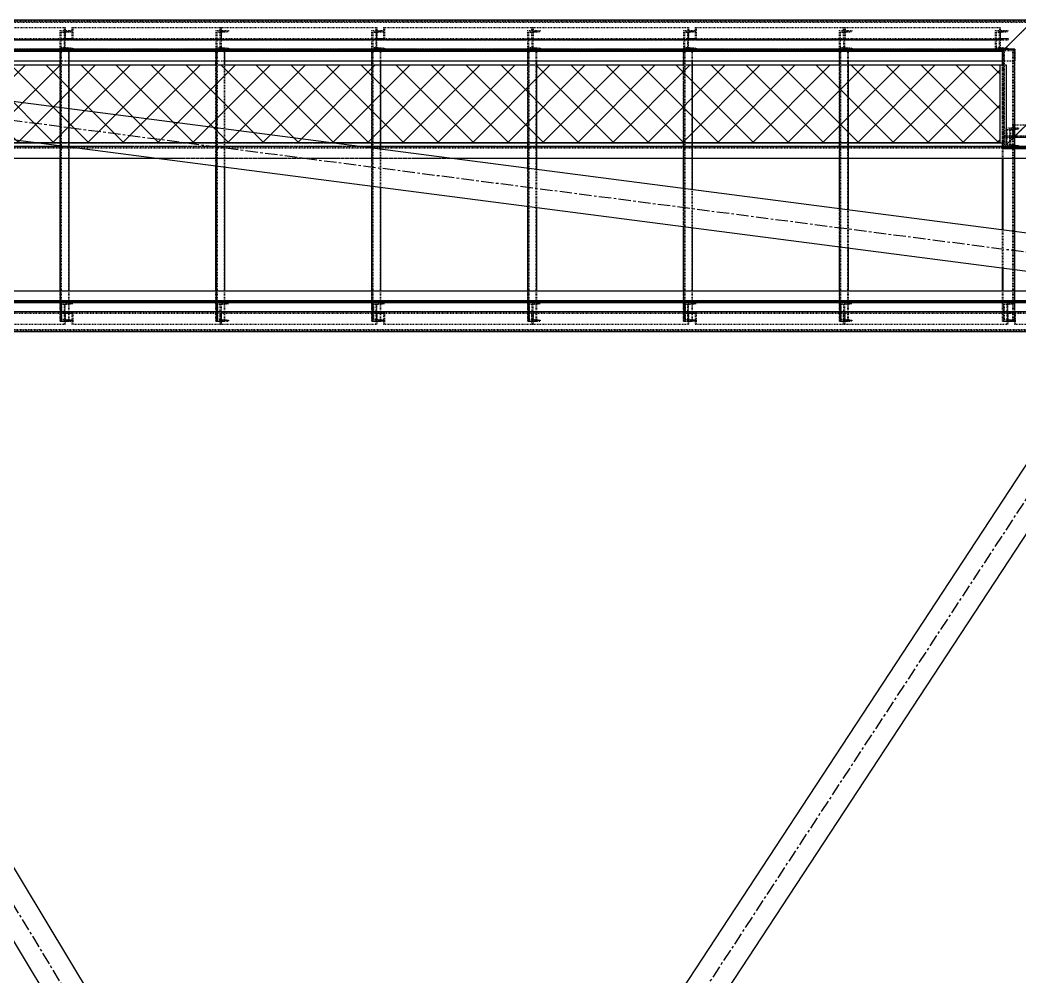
# Model space of a CAD drawing. Header units: millimetres. Extents: x 5143 to 30813, y 232 to 21408.
# Drawn here: x 22159 to 22800, y 16928 to 17541 of the extents above; entities that cross this region are included whole.
import ezdxf

# ---------------------------------------------------------------- set-up
doc = ezdxf.new("R2010")
doc.units = ezdxf.units.MM
doc.header["$LTSCALE"] = 0.25
for name, pattern in [('CENTER', [50.8, 31.75, -6.35, 6.35, -6.35]), ('HIDDEN', [9.525, 6.35, -3.175]), ('XKITLINE00', [0]), ('XKITLINE02', [4, 2, -2]), ('XKITLINE03', [6, 3, -1, 1, -1])]:
    doc.linetypes.add(name, pattern=pattern)

msp = doc.modelspace()

# ---------------------------------------------------------------- hatches: boundary and pattern name
h = msp.add_hatch()
h.set_pattern_fill('ANSI37', color=1, scale=5, style=0)
h.set_pattern_definition([(45, (-48965.991, -8893.855), (-11.22532, 11.22532), []), (135, (-48965.991, -8893.855), (-11.22532, -11.22532), [])])
h.paths.add_polyline_path([(22787.51, 17512.77), (22787.51, 17462.77), (21891.71, 17462.77), (21891.71, 17512.77)])

# ---------------------------------------------------------------- linework, layer by layer
at = {"color": 7, "linetype": 'XKITLINE00'}
for p, q in [((21870.21, 17541.47), (22809.22, 17541.47)), ((22796.41, 17528.75), (22809.06, 17541.31)), ((22789.07, 17521.47), (22796.41, 17528.75)), ((21908.09, 17521.47), (22789.07, 17521.47)), ((22184.9, 17512.77), (22184.9, 17521.47)), ((22190.39, 17512.77), (22190.39, 17521.47)), ((22284.87, 17512.77), (22284.87, 17521.47)), ((22290.37, 17512.77), (22290.37, 17521.47)), ((22384.85, 17512.77), (22384.85, 17521.47)), ((22484.83, 17512.77), (22484.83, 17521.47)), ((22584.81, 17512.77), (22584.81, 17521.47)), ((22684.79, 17512.77), (22684.79, 17521.47)), ((22789.06, 17512.77), (22789.06, 17521.47)), ((21974.99, 17512.77), (22791.51, 17512.77)), ((22089.93, 17515.27), (22184.9, 17515.27)), ((22184.62, 17512.77), (22184.62, 17515.27)), ((22190.39, 17515.27), (22284.87, 17515.27)), ((22284.6, 17512.77), (22284.6, 17515.27)), ((22290.37, 17515.27), (22384.85, 17515.27)), ((22384.58, 17512.77), (22384.58, 17515.27)), ((22386.25, 17515.27), (22484.83, 17515.27)), ((22390.35, 17512.77), (22390.35, 17515.27)), ((22484.55, 17512.77), (22484.55, 17515.27)), ((22486.29, 17515.27), (22584.81, 17515.27)), ((22490.33, 17512.77), (22490.33, 17515.27)), ((22584.53, 17512.77), (22584.53, 17515.27)), ((22586.34, 17515.27), (22684.79, 17515.27)), ((22590.31, 17512.77), (22590.31, 17515.27)), ((22684.51, 17512.77), (22684.51, 17515.27)), ((22686.38, 17515.27), (22789.06, 17515.27)), ((22690.28, 17512.77), (22690.28, 17515.27)), ((22791.51, 17512.77), (22791.51, 17462.77)), ((22796.41, 17466.25), (22809.06, 17478.81)), ((21889.9, 17462.77), (22170.68, 17462.77)), ((22184.62, 17460.27), (22184.62, 17460.96)), ((22184.9, 17460.27), (22184.9, 17460.93)), ((22359.72, 17462.77), (22791.51, 17462.77)), ((22384.58, 17460.27), (22384.58, 17462.77)), ((22384.85, 17460.27), (22384.85, 17462.77)), ((22390.35, 17460.27), (22390.35, 17462.77)), ((22484.55, 17460.27), (22484.55, 17462.77)), ((22484.83, 17460.27), (22484.83, 17462.77)), ((22490.33, 17460.27), (22490.33, 17462.77)), ((22584.53, 17460.27), (22584.53, 17462.77)), ((22584.81, 17460.27), (22584.81, 17462.77)), ((22590.31, 17460.27), (22590.31, 17462.77)), ((22684.51, 17460.27), (22684.51, 17462.77)), ((22684.79, 17460.27), (22684.79, 17462.77)), ((22690.28, 17460.27), (22690.28, 17462.77)), ((22789.06, 17458.97), (22789.06, 17462.77)), ((22789.07, 17458.97), (22796.41, 17466.25)), ((21890.37, 17460.27), (22189.91, 17460.27)), ((22378.95, 17460.27), (22789.06, 17460.27)), ((22788.91, 17458.97), (22789.06, 17459.12)), ((22788.91, 17458.97), (22823.8, 17458.97)), ((21879.82, 17452.77), (22247.62, 17452.77)), ((22184.62, 17367.78), (22184.62, 17452.77)), ((22184.9, 17367.78), (22184.9, 17452.77)), ((22190.39, 17367.78), (22190.39, 17452.77)), ((22436.66, 17452.77), (22823.8, 17452.77)), ((22484.55, 17446.55), (22484.55, 17452.77)), ((22484.83, 17446.51), (22484.83, 17452.77)), ((22490.33, 17445.8), (22490.33, 17452.77)), ((22584.53, 17433.56), (22584.53, 17452.77)), ((22584.81, 17433.52), (22584.81, 17452.77)), ((22590.31, 17432.81), (22590.31, 17452.77)), ((22684.51, 17420.56), (22684.51, 17452.77)), ((22684.79, 17420.53), (22684.79, 17452.77)), ((22690.28, 17419.81), (22690.28, 17452.77)), ((22789.09, 17406.97), (22789.09, 17452.77)), ((22789.11, 17406.97), (22789.11, 17452.77)), ((22789.49, 17406.92), (22789.49, 17452.77)), ((22789.51, 17406.92), (22789.51, 17452.77)), ((22797.01, 17405.94), (22797.01, 17452.77)), ((22284.6, 17367.78), (22284.6, 17447.97)), ((22284.87, 17367.78), (22284.87, 17447.93)), ((22290.37, 17367.78), (22290.37, 17447.22)), ((22384.58, 17367.78), (22384.58, 17434.98)), ((22384.85, 17367.78), (22384.85, 17434.94)), ((22390.35, 17367.78), (22390.35, 17434.23)), ((22484.55, 17367.78), (22484.55, 17421.98)), ((22484.83, 17367.78), (22484.83, 17421.95)), ((22490.33, 17367.78), (22490.33, 17421.23)), ((22584.53, 17367.78), (22584.53, 17408.99)), ((22584.81, 17367.78), (22584.81, 17408.95)), ((22590.31, 17367.78), (22590.31, 17408.24)), ((22684.51, 17367.78), (22684.51, 17396)), ((22684.79, 17367.78), (22684.79, 17395.96)), ((22690.28, 17367.78), (22690.28, 17395.25)), ((22789.09, 17367.78), (22789.09, 17382.4)), ((22789.11, 17367.78), (22789.11, 17382.4)), ((22789.49, 17367.78), (22789.49, 17382.35)), ((22789.51, 17367.78), (22789.51, 17382.35)), ((22797.01, 17367.78), (22797.01, 17381.38)), ((21931.17, 17367.78), (22823.8, 17367.78)), ((21934.9, 17361.59), (22823.8, 17361.59)), ((21946.98, 17341.59), (22823.8, 17341.59))]:
    msp.add_line(p, q, dxfattribs=at)
at = {"color": 3, "linetype": 'XKITLINE02'}
for p, q in [((21871.07, 17540.62), (22808.2, 17540.62)), ((21871.75, 17540.09), (22807.81, 17540.09)), ((22790.44, 17522.85), (22807.81, 17540.09)), ((22790.45, 17522.86), (22807.68, 17539.96)), ((22796.41, 17528.75), (22809.06, 17541.32)), ((22087.67, 17536.75), (22187.85, 17536.75)), ((22184.48, 17534.77), (22192.69, 17534.77)), ((22184.48, 17534.77), (22184.48, 17522.77)), ((22185.18, 17533.71), (22189.97, 17534.09)), ((22185.18, 17533.71), (22187.89, 17533.71)), ((22185.18, 17533.71), (22185.18, 17523.84)), ((22187.19, 17534.77), (22187.19, 17522.77)), ((22187.28, 17536.75), (22187.28, 17528.75)), ((22187.85, 17536.75), (22187.85, 17529.55)), ((22187.89, 17533.71), (22192.69, 17534.09)), ((22187.89, 17523.84), (22187.89, 17533.71)), ((22189.97, 17534.77), (22189.97, 17534.09)), ((22189.97, 17534.09), (22192.69, 17534.09)), ((22192.13, 17536.75), (22192.13, 17529.55)), ((22192.13, 17536.75), (22287.62, 17536.75)), ((22192.69, 17534.77), (22192.69, 17534.09)), ((22192.72, 17536.75), (22192.72, 17528.75)), ((22284.45, 17534.77), (22292.67, 17534.77)), ((22284.45, 17534.77), (22284.45, 17522.77)), ((22285.15, 17533.71), (22289.95, 17534.09)), ((22285.15, 17533.71), (22287.87, 17533.71)), ((22285.15, 17533.71), (22285.15, 17523.84)), ((22287.03, 17536.75), (22287.03, 17529.55)), ((22287.17, 17534.77), (22287.17, 17522.77)), ((22287.62, 17536.75), (22287.62, 17528.75)), ((22287.62, 17536.75), (22387.8, 17536.75)), ((22287.62, 17536.75), (22287.62, 17528.75)), ((22287.87, 17533.71), (22292.67, 17534.09)), ((22287.87, 17533.71), (22287.87, 17523.84)), ((22288.19, 17529.55), (22288.19, 17536.75)), ((22289.95, 17534.77), (22289.95, 17534.09)), ((22289.95, 17534.09), (22292.67, 17534.09)), ((22292.67, 17534.77), (22292.67, 17534.09)), ((22384.43, 17534.77), (22392.65, 17534.77)), ((22384.43, 17534.77), (22384.43, 17522.77)), ((22385.13, 17533.71), (22389.93, 17534.09)), ((22385.13, 17533.71), (22387.85, 17533.71)), ((22385.13, 17533.71), (22385.13, 17523.84)), ((22387.15, 17534.77), (22387.15, 17522.77)), ((22387.23, 17536.75), (22387.23, 17528.75)), ((22387.8, 17536.75), (22387.8, 17529.55)), ((22387.85, 17533.71), (22392.65, 17534.09)), ((22387.85, 17523.84), (22387.85, 17533.71)), ((22389.93, 17534.77), (22389.93, 17534.09)), ((22389.93, 17534.09), (22392.65, 17534.09)), ((22392.09, 17536.75), (22392.09, 17529.55)), ((22392.09, 17536.75), (22487.58, 17536.75)), ((22392.65, 17534.77), (22392.65, 17534.09)), ((22392.68, 17536.75), (22392.68, 17528.75)), ((22484.41, 17534.77), (22492.63, 17534.77)), ((22484.41, 17534.77), (22484.41, 17522.77)), ((22485.11, 17533.71), (22489.91, 17534.09)), ((22485.11, 17533.71), (22487.83, 17533.71)), ((22485.11, 17533.71), (22485.11, 17523.84)), ((22486.98, 17536.75), (22486.98, 17529.55)), ((22487.13, 17534.77), (22487.13, 17522.77)), ((22487.58, 17536.75), (22587.76, 17536.75)), ((22487.58, 17536.75), (22487.58, 17528.75)), ((22487.58, 17536.75), (22487.58, 17528.75)), ((22487.83, 17533.71), (22492.63, 17534.09)), ((22487.83, 17533.71), (22487.83, 17523.84)), ((22488.15, 17536.75), (22488.15, 17529.55)), ((22489.91, 17534.77), (22489.91, 17534.09)), ((22489.91, 17534.09), (22492.63, 17534.09)), ((22492.63, 17534.77), (22492.63, 17534.09)), ((22584.39, 17534.77), (22592.6, 17534.77)), ((22584.39, 17534.77), (22584.39, 17522.77)), ((22585.09, 17533.71), (22589.89, 17534.09)), ((22585.09, 17533.71), (22587.81, 17533.71)), ((22585.09, 17533.71), (22585.09, 17523.84)), ((22587.11, 17534.77), (22587.11, 17522.77)), ((22587.19, 17536.75), (22587.19, 17528.75)), ((22587.76, 17536.75), (22587.76, 17529.55)), ((22587.81, 17533.71), (22592.6, 17534.09)), ((22587.81, 17523.84), (22587.81, 17533.71)), ((22589.89, 17534.77), (22589.89, 17534.09)), ((22589.89, 17534.09), (22592.6, 17534.09)), ((22592.04, 17536.75), (22592.04, 17529.55)), ((22592.04, 17536.75), (22687.53, 17536.75)), ((22592.6, 17534.77), (22592.6, 17534.09)), ((22592.63, 17536.75), (22592.63, 17528.75)), ((22684.37, 17534.77), (22692.58, 17534.77)), ((22684.37, 17534.77), (22684.37, 17522.77)), ((22685.07, 17533.71), (22689.86, 17534.09)), ((22685.07, 17533.71), (22687.78, 17533.71)), ((22685.07, 17533.71), (22685.07, 17523.84)), ((22686.94, 17536.75), (22686.94, 17529.55)), ((22687.08, 17534.77), (22687.08, 17522.77)), ((22687.53, 17536.75), (22687.53, 17528.75)), ((22687.54, 17536.75), (22787.71, 17536.75)), ((22687.54, 17536.75), (22687.54, 17528.75)), ((22687.78, 17533.71), (22692.58, 17534.09)), ((22687.78, 17533.71), (22687.78, 17523.84)), ((22688.1, 17536.75), (22688.1, 17529.55)), ((22689.86, 17534.77), (22689.86, 17534.09)), ((22689.86, 17534.09), (22692.58, 17534.09)), ((22692.58, 17534.77), (22692.58, 17534.09)), ((22784.34, 17534.77), (22792.56, 17534.77)), ((22784.34, 17534.77), (22784.34, 17522.77)), ((22785.04, 17533.71), (22789.84, 17534.09)), ((22785.04, 17533.71), (22787.76, 17533.71)), ((22785.04, 17533.71), (22785.04, 17523.84)), ((22787.06, 17534.77), (22787.06, 17522.77)), ((22787.15, 17536.75), (22787.15, 17528.75)), ((22787.71, 17536.75), (22787.71, 17529.55)), ((22787.76, 17533.71), (22792.56, 17534.09)), ((22787.76, 17523.84), (22787.76, 17533.71)), ((22789.84, 17534.77), (22789.84, 17534.09)), ((22789.84, 17534.09), (22792.56, 17534.09)), ((22792.56, 17534.77), (22792.56, 17534.09)), ((22087.67, 17528.75), (22192.96, 17528.75)), ((22088.24, 17529.55), (22192.13, 17529.55)), ((22186.79, 17529.55), (22186.79, 17528.75)), ((22186.79, 17529.55), (22287.03, 17529.55)), ((22186.79, 17528.75), (22287.62, 17528.75)), ((22187.28, 17529.55), (22192.96, 17529.55)), ((22192.96, 17529.55), (22192.96, 17528.75)), ((22281.69, 17529.55), (22281.69, 17528.75)), ((22284.97, 17528.75), (22287.62, 17528.75)), ((22287.62, 17528.75), (22392.91, 17528.75)), ((22288.19, 17529.55), (22392.91, 17529.55)), ((22293.3, 17529.55), (22293.3, 17528.75)), ((22386.75, 17529.55), (22386.75, 17528.75)), ((22386.75, 17529.55), (22486.98, 17529.55)), ((22386.75, 17528.75), (22487.58, 17528.75)), ((22392.91, 17529.55), (22392.91, 17528.75)), ((22481.65, 17529.55), (22481.65, 17528.75)), ((22484.92, 17528.75), (22487.58, 17528.75)), ((22487.58, 17528.75), (22592.87, 17528.75)), ((22488.15, 17529.55), (22592.87, 17529.55)), ((22493.26, 17529.55), (22493.26, 17528.75)), ((22586.7, 17529.55), (22586.7, 17528.75)), ((22586.7, 17529.55), (22686.94, 17529.55)), ((22586.7, 17528.75), (22687.53, 17528.75)), ((22592.87, 17529.55), (22592.87, 17528.75)), ((22681.6, 17529.55), (22681.6, 17528.75)), ((22684.88, 17528.75), (22687.53, 17528.75)), ((22687.54, 17528.75), (22792.82, 17528.75)), ((22688.1, 17529.55), (22792.82, 17529.55)), ((22693.21, 17529.55), (22693.21, 17528.75)), ((22786.85, 17529.55), (22792.82, 17529.55)), ((22789.06, 17521.47), (22796.41, 17528.75)), ((22792.82, 17529.55), (22792.82, 17528.75)), ((21877.79, 17522.77), (22797.01, 17522.77)), ((21877.82, 17521.92), (22796.98, 17521.92)), ((21889.11, 17522.85), (22790.44, 17522.85)), ((21889.51, 17522.32), (22789.77, 17522.32)), ((22184.48, 17522.77), (22192.69, 17522.77)), ((22184.62, 17522.77), (22190.39, 17522.77)), ((22184.62, 17515.27), (22184.62, 17522.77)), ((22184.9, 17521.47), (22184.9, 17522.77)), ((22185.18, 17523.84), (22187.89, 17523.84)), ((22185.18, 17523.84), (22189.97, 17523.45)), ((22185.35, 17348.27), (22185.35, 17522.77)), ((22185.57, 17348.27), (22185.57, 17522.77)), ((22187.89, 17523.84), (22192.69, 17523.45)), ((22189.97, 17523.45), (22192.69, 17523.45)), ((22189.97, 17523.45), (22189.97, 17522.77)), ((22190.12, 17348.27), (22190.12, 17522.77)), ((22190.13, 17348.27), (22190.13, 17522.77)), ((22190.38, 17348.27), (22190.38, 17522.77)), ((22190.39, 17521.47), (22190.39, 17522.77)), ((22192.69, 17523.45), (22192.69, 17522.77)), ((22284.45, 17522.77), (22292.67, 17522.77)), ((22284.6, 17522.77), (22290.37, 17522.77)), ((22284.6, 17515.27), (22284.6, 17522.77)), ((22284.87, 17521.47), (22284.87, 17522.77)), ((22285.15, 17523.84), (22287.87, 17523.84)), ((22285.15, 17523.84), (22289.95, 17523.45)), ((22285.32, 17348.27), (22285.32, 17522.77)), ((22285.55, 17348.27), (22285.55, 17522.77)), ((22287.87, 17523.84), (22292.67, 17523.45)), ((22289.95, 17523.45), (22292.67, 17523.45)), ((22289.95, 17523.45), (22289.95, 17522.77)), ((22290.1, 17348.27), (22290.1, 17522.77)), ((22290.11, 17348.27), (22290.11, 17522.77)), ((22290.36, 17348.27), (22290.36, 17522.77)), ((22290.37, 17521.47), (22290.37, 17522.77)), ((22292.67, 17523.45), (22292.67, 17522.77)), ((22384.43, 17522.77), (22392.65, 17522.77)), ((22384.58, 17522.77), (22390.35, 17522.77)), ((22384.58, 17515.27), (22384.58, 17522.77)), ((22384.85, 17521.47), (22384.85, 17522.77)), ((22385.13, 17523.84), (22387.85, 17523.84)), ((22385.13, 17523.84), (22389.93, 17523.45)), ((22385.3, 17348.27), (22385.3, 17522.77)), ((22385.53, 17348.27), (22385.53, 17522.77)), ((22387.85, 17523.84), (22392.65, 17523.45)), ((22389.93, 17523.45), (22392.65, 17523.45)), ((22389.93, 17523.45), (22389.93, 17522.77)), ((22390.08, 17348.27), (22390.08, 17522.77)), ((22390.09, 17348.27), (22390.09, 17522.77)), ((22390.34, 17348.27), (22390.34, 17522.77)), ((22390.35, 17515.27), (22390.35, 17522.77)), ((22392.65, 17523.45), (22392.65, 17522.77)), ((22484.41, 17522.77), (22492.63, 17522.77)), ((22484.55, 17522.77), (22490.33, 17522.77)), ((22484.55, 17515.27), (22484.55, 17522.77)), ((22484.83, 17521.47), (22484.83, 17522.77)), ((22485.11, 17523.84), (22487.83, 17523.84)), ((22485.11, 17523.84), (22489.91, 17523.45)), ((22485.28, 17348.27), (22485.28, 17522.77)), ((22485.51, 17348.27), (22485.51, 17522.77)), ((22487.83, 17523.84), (22492.63, 17523.45)), ((22489.91, 17523.45), (22492.63, 17523.45)), ((22489.91, 17523.45), (22489.91, 17522.77)), ((22490.05, 17348.27), (22490.05, 17522.77)), ((22490.07, 17348.27), (22490.07, 17522.77)), ((22490.31, 17348.27), (22490.31, 17522.77)), ((22490.33, 17515.27), (22490.33, 17522.77)), ((22492.63, 17523.45), (22492.63, 17522.77)), ((22584.39, 17522.77), (22592.6, 17522.77)), ((22584.53, 17522.77), (22590.31, 17522.77)), ((22584.53, 17515.27), (22584.53, 17522.77)), ((22584.81, 17521.47), (22584.81, 17522.77)), ((22585.09, 17523.84), (22587.81, 17523.84)), ((22585.09, 17523.84), (22589.89, 17523.45)), ((22585.26, 17348.27), (22585.26, 17522.77)), ((22585.48, 17348.27), (22585.48, 17522.77)), ((22587.81, 17523.84), (22592.6, 17523.45)), ((22589.89, 17523.45), (22592.6, 17523.45)), ((22589.89, 17523.45), (22589.89, 17522.77)), ((22590.03, 17348.27), (22590.03, 17522.77)), ((22590.05, 17348.27), (22590.05, 17522.77)), ((22590.29, 17348.27), (22590.29, 17522.77)), ((22590.31, 17515.27), (22590.31, 17522.77)), ((22592.6, 17523.45), (22592.6, 17522.77)), ((22684.37, 17522.77), (22692.58, 17522.77)), ((22684.51, 17522.77), (22690.28, 17522.77)), ((22684.51, 17515.27), (22684.51, 17522.77)), ((22684.79, 17521.47), (22684.79, 17522.77)), ((22685.07, 17523.84), (22687.78, 17523.84)), ((22685.07, 17523.84), (22689.86, 17523.45)), ((22685.23, 17348.27), (22685.23, 17522.77)), ((22685.46, 17348.27), (22685.46, 17522.77)), ((22687.78, 17523.84), (22692.58, 17523.45)), ((22689.86, 17523.45), (22692.58, 17523.45)), ((22689.86, 17523.45), (22689.86, 17522.77)), ((22690.01, 17348.27), (22690.01, 17522.77)), ((22690.02, 17348.27), (22690.02, 17522.77)), ((22690.27, 17348.27), (22690.27, 17522.77)), ((22690.28, 17515.27), (22690.28, 17522.77)), ((22692.58, 17523.45), (22692.58, 17522.77)), ((22784.34, 17522.77), (22792.56, 17522.77)), ((22785.04, 17523.84), (22787.76, 17523.84)), ((22785.04, 17523.84), (22789.84, 17523.45)), ((22787.76, 17523.84), (22792.56, 17523.45)), ((22788.91, 17521.47), (22789.77, 17522.32)), ((22789.06, 17521.63), (22789.91, 17522.47)), ((22789.06, 17458.97), (22789.06, 17521.63)), ((22789.09, 17452.77), (22789.09, 17522.77)), ((22789.09, 17522.77), (22797.01, 17522.77)), ((22789.11, 17452.77), (22789.11, 17522.77)), ((22789.49, 17452.77), (22789.49, 17522.77)), ((22789.51, 17452.77), (22789.51, 17522.77)), ((22789.77, 17522.32), (22790.44, 17522.85)), ((22789.84, 17523.45), (22792.56, 17523.45)), ((22789.84, 17523.45), (22789.84, 17522.77)), ((22789.91, 17522.47), (22790.45, 17522.86)), ((22789.91, 17459.97), (22789.91, 17522.47)), ((22790.45, 17460.36), (22790.45, 17522.86)), ((22792.56, 17523.45), (22792.56, 17522.77)), ((22795.77, 17348.27), (22795.77, 17522.77)), ((22796.13, 17348.27), (22796.13, 17522.77)), ((22796.59, 17522.77), (22796.59, 17515.27)), ((22796.59, 17522.77), (22797.01, 17522.77)), ((22796.59, 17348.27), (22796.59, 17522.77)), ((22796.62, 17521.92), (22796.61, 17515.27)), ((22796.62, 17521.92), (22796.98, 17521.92)), ((22796.98, 17521.92), (22796.99, 17515.27)), ((22797.01, 17522.77), (22797.01, 17515.27)), ((22797.01, 17452.77), (22797.01, 17522.77)), ((21887.71, 17512.77), (22789.06, 17512.77)), ((22184.62, 17460.96), (22184.62, 17512.77)), ((22184.9, 17515.27), (22190.39, 17515.27)), ((22184.9, 17460.93), (22184.9, 17512.77)), ((22190.39, 17452.77), (22190.39, 17512.77)), ((22284.6, 17447.97), (22284.6, 17512.77)), ((22284.87, 17515.27), (22290.37, 17515.27)), ((22284.87, 17447.93), (22284.87, 17512.77)), ((22290.37, 17447.22), (22290.37, 17512.77)), ((22384.58, 17462.77), (22384.58, 17512.77)), ((22384.85, 17515.27), (22386.25, 17515.27)), ((22384.85, 17462.77), (22384.85, 17512.77)), ((22390.35, 17462.77), (22390.35, 17512.77)), ((22484.55, 17462.77), (22484.55, 17512.77)), ((22484.83, 17515.27), (22486.29, 17515.27)), ((22484.83, 17462.77), (22484.83, 17512.77)), ((22490.33, 17462.77), (22490.33, 17512.77)), ((22584.53, 17462.77), (22584.53, 17512.77)), ((22584.81, 17515.27), (22586.34, 17515.27)), ((22584.81, 17462.77), (22584.81, 17512.77)), ((22590.31, 17462.77), (22590.31, 17512.77)), ((22684.51, 17462.77), (22684.51, 17512.77)), ((22684.79, 17515.27), (22686.38, 17515.27)), ((22684.79, 17462.77), (22684.79, 17512.77)), ((22690.28, 17462.77), (22690.28, 17512.77)), ((22787.51, 17512.77), (22787.51, 17462.77)), ((22789.06, 17515.27), (22797.01, 17515.27)), ((22789.06, 17462.77), (22789.06, 17512.77)), ((22796.59, 17515.27), (22796.61, 17515.27)), ((22796.99, 17515.27), (22797.01, 17515.27)), ((22790.44, 17460.35), (22807.81, 17477.59)), ((22790.45, 17460.36), (22807.68, 17477.46)), ((22795.82, 17474.27), (22795.82, 17467.07)), ((22795.82, 17474.27), (22796.42, 17474.27)), ((22796.41, 17466.25), (22809.06, 17478.82)), ((22796.42, 17474.27), (22796.42, 17466.27)), ((22796.42, 17474.27), (22887.49, 17474.25)), ((22791.51, 17472.27), (22799.31, 17472.27)), ((22791.51, 17460.27), (22791.51, 17472.27)), ((22792.21, 17471.21), (22797.01, 17471.59)), ((22792.21, 17471.21), (22794.51, 17471.21)), ((22792.21, 17461.34), (22792.21, 17471.21)), ((22793.81, 17460.27), (22793.81, 17472.27)), ((22794.51, 17471.21), (22799.31, 17471.59)), ((22794.51, 17461.34), (22794.51, 17471.21)), ((22797.01, 17472.27), (22797.01, 17471.59)), ((22797.01, 17471.59), (22799.31, 17471.59)), ((22799.31, 17472.27), (22799.31, 17471.59)), ((22170.68, 17462.77), (22789.06, 17462.77)), ((22170.68, 17462.77), (22359.72, 17462.77)), ((22789.06, 17458.97), (22796.41, 17466.25)), ((22790.38, 17467.07), (22790.38, 17466.27)), ((22790.38, 17467.07), (22796.42, 17467.07)), ((22790.38, 17466.27), (22796.42, 17466.27)), ((22791.51, 17467.07), (22881.45, 17467.06)), ((22791.51, 17466.27), (22881.45, 17466.26)), ((22792.21, 17461.34), (22794.51, 17461.34)), ((22792.21, 17461.34), (22797.01, 17460.95)), ((22794.51, 17461.34), (22799.31, 17460.95)), ((22796.42, 17467.07), (22886.88, 17467.05)), ((22796.42, 17466.27), (22887.49, 17466.25)), ((22797.01, 17460.95), (22799.31, 17460.95)), ((22797.01, 17460.95), (22797.01, 17460.27)), ((22799.31, 17460.95), (22799.31, 17460.27)), ((21735.02, 17459.42), (22952.29, 17459.42)), ((22184.62, 17452.77), (22184.62, 17460.27)), ((22184.9, 17452.77), (22184.9, 17460.27)), ((22189.91, 17460.27), (22378.95, 17460.27)), ((22384.58, 17434.98), (22384.58, 17460.27)), ((22384.85, 17434.94), (22384.85, 17460.27)), ((22390.35, 17434.23), (22390.35, 17460.27)), ((22484.55, 17452.77), (22484.55, 17460.27)), ((22484.83, 17452.77), (22484.83, 17460.27)), ((22490.33, 17452.77), (22490.33, 17460.27)), ((22584.53, 17452.77), (22584.53, 17460.27)), ((22584.81, 17452.77), (22584.81, 17460.27)), ((22590.31, 17452.77), (22590.31, 17460.27)), ((22684.51, 17452.77), (22684.51, 17460.27)), ((22684.79, 17452.77), (22684.79, 17460.27)), ((22690.28, 17452.77), (22690.28, 17460.27)), ((22789.06, 17460.27), (22952.32, 17460.27)), ((22789.06, 17459.13), (22789.91, 17459.97)), ((22789.06, 17459.12), (22789.77, 17459.82)), ((22789.77, 17459.82), (22790.44, 17460.35)), ((22789.77, 17459.82), (22952.56, 17459.82)), ((22789.91, 17459.97), (22790.45, 17460.36)), ((22790.44, 17460.35), (22952.63, 17460.35)), ((22791.51, 17460.27), (22799.31, 17460.27)), ((21798.37, 17452.77), (22951.92, 17452.77)), ((22247.62, 17452.77), (22436.66, 17452.77)), ((22484.55, 17421.98), (22484.55, 17446.55)), ((22484.83, 17421.95), (22484.83, 17446.51)), ((22490.33, 17421.23), (22490.33, 17445.8)), ((22584.53, 17408.99), (22584.53, 17433.56)), ((22584.81, 17408.95), (22584.81, 17433.52)), ((22590.31, 17408.24), (22590.31, 17432.81)), ((22684.51, 17396), (22684.51, 17420.56)), ((22684.79, 17395.96), (22684.79, 17420.53)), ((22690.28, 17395.25), (22690.28, 17419.81)), ((22789.09, 17382.4), (22789.09, 17406.97)), ((22789.11, 17382.4), (22789.11, 17406.97)), ((22789.49, 17382.35), (22789.49, 17406.92)), ((22789.51, 17382.35), (22789.51, 17406.92)), ((22797.01, 17381.38), (22797.01, 17405.94)), ((22184.62, 17348.27), (22184.62, 17367.78)), ((22184.9, 17348.27), (22184.9, 17367.78)), ((22190.39, 17348.27), (22190.39, 17367.78)), ((22284.6, 17348.27), (22284.6, 17367.78)), ((22284.87, 17348.27), (22284.87, 17367.78)), ((22290.37, 17348.27), (22290.37, 17367.78)), ((22384.58, 17348.27), (22384.58, 17367.78)), ((22384.85, 17348.27), (22384.85, 17367.78)), ((22390.35, 17348.27), (22390.35, 17367.78)), ((22484.55, 17348.27), (22484.55, 17367.78)), ((22484.83, 17348.27), (22484.83, 17367.78)), ((22490.33, 17348.27), (22490.33, 17367.78)), ((22584.53, 17348.27), (22584.53, 17367.78)), ((22584.81, 17348.27), (22584.81, 17367.78)), ((22590.31, 17348.27), (22590.31, 17367.78)), ((22684.51, 17348.27), (22684.51, 17367.78)), ((22684.79, 17348.27), (22684.79, 17367.78)), ((22690.28, 17348.27), (22690.28, 17367.78)), ((22789.09, 17348.27), (22789.09, 17367.78)), ((22789.11, 17348.27), (22789.11, 17367.78)), ((22789.49, 17348.27), (22789.49, 17367.78)), ((22789.51, 17348.27), (22789.51, 17367.78)), ((22797.01, 17348.27), (22797.01, 17367.78)), ((21734.92, 17361.59), (22952.64, 17361.59)), ((21734.92, 17360.74), (22952.56, 17360.74)), ((21735, 17360.28), (22952.32, 17360.28)), ((21735.02, 17361.13), (22952.29, 17361.13)), ((21735.06, 17360.21), (22952.63, 17360.21)), ((21838.3, 17361.13), (22951.93, 17361.13)), ((21838.3, 17360.28), (22951.9, 17360.28)), ((22184.9, 17360.27), (22192.69, 17360.27)), ((22184.9, 17360.27), (22184.9, 17348.27)), ((22185.6, 17359.21), (22190.39, 17359.59)), ((22185.6, 17359.21), (22187.89, 17359.21)), ((22185.6, 17359.21), (22185.6, 17349.34)), ((22187.19, 17360.27), (22187.19, 17348.27)), ((22187.89, 17359.21), (22192.69, 17359.59)), ((22187.89, 17349.34), (22187.89, 17359.21)), ((22190.39, 17360.27), (22190.39, 17359.59)), ((22190.39, 17359.59), (22192.69, 17359.59)), ((22192.69, 17360.27), (22192.69, 17359.59)), ((22284.87, 17360.27), (22292.67, 17360.27)), ((22284.87, 17360.27), (22284.87, 17348.27)), ((22285.57, 17359.21), (22290.37, 17359.59)), ((22285.57, 17359.21), (22287.87, 17359.21)), ((22285.57, 17359.21), (22285.57, 17349.34)), ((22287.17, 17360.27), (22287.17, 17348.27)), ((22287.87, 17359.21), (22292.67, 17359.59)), ((22287.87, 17359.21), (22287.87, 17349.34)), ((22290.37, 17360.27), (22290.37, 17359.59)), ((22290.37, 17359.59), (22292.67, 17359.59)), ((22292.67, 17360.27), (22292.67, 17359.59)), ((22384.85, 17360.27), (22392.65, 17360.27)), ((22384.85, 17360.27), (22384.85, 17348.27)), ((22385.55, 17359.21), (22390.35, 17359.59)), ((22385.55, 17359.21), (22387.85, 17359.21)), ((22385.55, 17359.21), (22385.55, 17349.34)), ((22387.15, 17360.27), (22387.15, 17348.27)), ((22387.85, 17359.21), (22392.65, 17359.59)), ((22387.85, 17349.34), (22387.85, 17359.21)), ((22390.35, 17360.27), (22390.35, 17359.59)), ((22390.35, 17359.59), (22392.65, 17359.59)), ((22392.65, 17360.27), (22392.65, 17359.59)), ((22484.83, 17360.27), (22492.63, 17360.27)), ((22484.83, 17360.27), (22484.83, 17348.27)), ((22485.53, 17359.21), (22490.33, 17359.59)), ((22485.53, 17359.21), (22487.83, 17359.21)), ((22485.53, 17359.21), (22485.53, 17349.34)), ((22487.13, 17360.27), (22487.13, 17348.27)), ((22487.83, 17359.21), (22492.63, 17359.59)), ((22487.83, 17359.21), (22487.83, 17349.34)), ((22490.33, 17360.27), (22490.33, 17359.59)), ((22490.33, 17359.59), (22492.63, 17359.59)), ((22492.63, 17360.27), (22492.63, 17359.59)), ((22584.81, 17360.27), (22592.6, 17360.27)), ((22584.81, 17360.27), (22584.81, 17348.27)), ((22585.51, 17359.21), (22590.31, 17359.59)), ((22585.51, 17359.21), (22587.81, 17359.21)), ((22585.51, 17359.21), (22585.51, 17349.34)), ((22587.11, 17360.27), (22587.11, 17348.27)), ((22587.81, 17359.21), (22592.6, 17359.59)), ((22587.81, 17349.34), (22587.81, 17359.21)), ((22590.31, 17360.27), (22590.31, 17359.59)), ((22590.31, 17359.59), (22592.6, 17359.59)), ((22592.6, 17360.27), (22592.6, 17359.59)), ((22684.79, 17360.27), (22692.58, 17360.27)), ((22684.79, 17360.27), (22684.79, 17348.27)), ((22685.49, 17359.21), (22690.28, 17359.59)), ((22685.49, 17359.21), (22687.78, 17359.21)), ((22685.49, 17359.21), (22685.49, 17349.34)), ((22687.08, 17360.27), (22687.08, 17348.27)), ((22687.78, 17359.21), (22692.58, 17359.59)), ((22687.78, 17359.21), (22687.78, 17349.34)), ((22690.28, 17360.27), (22690.28, 17359.59)), ((22690.28, 17359.59), (22692.58, 17359.59)), ((22692.58, 17360.27), (22692.58, 17359.59)), ((22789.51, 17360.27), (22797.31, 17360.27)), ((22789.51, 17360.27), (22789.51, 17348.27)), ((22790.21, 17359.21), (22795.01, 17359.59)), ((22790.21, 17359.21), (22792.51, 17359.21)), ((22790.21, 17359.21), (22790.21, 17349.34)), ((22791.81, 17360.27), (22791.81, 17348.27)), ((22792.51, 17359.21), (22797.31, 17359.59)), ((22792.51, 17349.34), (22792.51, 17359.21)), ((22795.01, 17360.27), (22795.01, 17359.59)), ((22795.01, 17359.59), (22797.31, 17359.59)), ((22797.31, 17360.27), (22797.31, 17359.59)), ((22087.67, 17354.29), (22192.96, 17354.29)), ((22088.24, 17353.49), (22192.96, 17353.49)), ((22186.79, 17354.29), (22287.62, 17354.29)), ((22186.79, 17354.29), (22186.79, 17353.49)), ((22186.79, 17353.49), (22287.03, 17353.49)), ((22187.28, 17354.29), (22187.28, 17346.29)), ((22187.85, 17353.49), (22187.85, 17346.29)), ((22192.13, 17353.49), (22192.13, 17346.29)), ((22192.72, 17354.29), (22192.72, 17346.29)), ((22192.96, 17354.29), (22192.96, 17353.49)), ((22281.69, 17354.29), (22281.69, 17353.49)), ((22287.03, 17353.49), (22287.03, 17346.29)), ((22287.62, 17354.29), (22392.91, 17354.29)), ((22287.62, 17354.29), (22287.62, 17346.29)), ((22287.62, 17354.29), (22287.62, 17346.29)), ((22288.19, 17353.49), (22392.91, 17353.49)), ((22288.19, 17346.29), (22288.19, 17353.49)), ((22293.3, 17354.29), (22293.3, 17353.49)), ((22386.75, 17354.29), (22487.58, 17354.29)), ((22386.75, 17354.29), (22386.75, 17353.49)), ((22386.75, 17353.49), (22486.98, 17353.49)), ((22387.23, 17354.29), (22387.23, 17346.29)), ((22387.8, 17353.49), (22387.8, 17346.29)), ((22392.09, 17353.49), (22392.09, 17346.29)), ((22392.68, 17354.29), (22392.68, 17346.29)), ((22392.91, 17354.29), (22392.91, 17353.49)), ((22481.65, 17354.29), (22481.65, 17353.49)), ((22486.98, 17353.49), (22486.98, 17346.29)), ((22487.58, 17354.29), (22592.87, 17354.29)), ((22487.58, 17354.29), (22487.58, 17346.29)), ((22487.58, 17354.29), (22487.58, 17346.29)), ((22488.15, 17353.49), (22592.87, 17353.49)), ((22488.15, 17353.49), (22488.15, 17346.29)), ((22493.26, 17354.29), (22493.26, 17353.49)), ((22586.7, 17354.29), (22687.53, 17354.29)), ((22586.7, 17354.29), (22586.7, 17353.49)), ((22586.7, 17353.49), (22686.94, 17353.49)), ((22587.19, 17354.29), (22587.19, 17346.29)), ((22587.76, 17353.49), (22587.76, 17346.29)), ((22592.04, 17353.49), (22592.04, 17346.29)), ((22592.63, 17354.29), (22592.63, 17346.29)), ((22592.87, 17354.29), (22592.87, 17353.49)), ((22681.6, 17354.29), (22681.6, 17353.49)), ((22686.94, 17353.49), (22686.94, 17346.29)), ((22687.53, 17354.29), (22687.53, 17346.29)), ((22687.54, 17354.29), (22797.44, 17354.29)), ((22687.54, 17354.29), (22687.54, 17346.29)), ((22688.09, 17353.49), (22797.44, 17353.49)), ((22688.09, 17353.49), (22688.09, 17346.29)), ((22693.08, 17354.29), (22693.08, 17353.49)), ((22791.28, 17354.29), (22887.49, 17354.29)), ((22791.28, 17354.29), (22791.28, 17353.49)), ((22791.28, 17353.49), (22886.88, 17353.49)), ((22791.9, 17354.29), (22791.9, 17346.29)), ((22792.45, 17353.49), (22792.45, 17346.29)), ((22796.73, 17353.49), (22796.73, 17346.29)), ((22797.34, 17354.29), (22797.34, 17346.29)), ((22797.44, 17354.29), (22797.44, 17353.49)), ((22087.67, 17346.29), (22187.85, 17346.29)), ((22184.62, 17348.27), (22190.39, 17348.27)), ((22184.9, 17348.27), (22192.69, 17348.27)), ((22185.6, 17349.34), (22187.89, 17349.34)), ((22185.6, 17349.34), (22190.39, 17348.95)), ((22187.89, 17349.34), (22192.69, 17348.95)), ((22190.39, 17348.95), (22192.69, 17348.95)), ((22190.39, 17348.95), (22190.39, 17348.27)), ((22192.13, 17346.29), (22287.62, 17346.29)), ((22192.69, 17348.95), (22192.69, 17348.27)), ((22284.6, 17348.27), (22290.37, 17348.27)), ((22284.87, 17348.27), (22292.67, 17348.27)), ((22285.57, 17349.34), (22287.87, 17349.34)), ((22285.57, 17349.34), (22290.37, 17348.95)), ((22287.62, 17346.29), (22387.8, 17346.29)), ((22287.87, 17349.34), (22292.67, 17348.95)), ((22290.37, 17348.95), (22292.67, 17348.95)), ((22290.37, 17348.95), (22290.37, 17348.27)), ((22292.67, 17348.95), (22292.67, 17348.27)), ((22384.58, 17348.27), (22390.35, 17348.27)), ((22384.85, 17348.27), (22392.65, 17348.27)), ((22385.55, 17349.34), (22387.85, 17349.34)), ((22385.55, 17349.34), (22390.35, 17348.95)), ((22387.85, 17349.34), (22392.65, 17348.95)), ((22390.35, 17348.95), (22392.65, 17348.95)), ((22390.35, 17348.95), (22390.35, 17348.27)), ((22392.09, 17346.29), (22487.58, 17346.29)), ((22392.65, 17348.95), (22392.65, 17348.27)), ((22484.55, 17348.27), (22490.33, 17348.27)), ((22484.83, 17348.27), (22492.63, 17348.27)), ((22485.53, 17349.34), (22487.83, 17349.34)), ((22485.53, 17349.34), (22490.33, 17348.95)), ((22487.58, 17346.29), (22587.76, 17346.29)), ((22487.83, 17349.34), (22492.63, 17348.95)), ((22490.33, 17348.95), (22492.63, 17348.95)), ((22490.33, 17348.95), (22490.33, 17348.27)), ((22492.63, 17348.95), (22492.63, 17348.27)), ((22584.53, 17348.27), (22590.31, 17348.27)), ((22584.81, 17348.27), (22592.6, 17348.27)), ((22585.51, 17349.34), (22587.81, 17349.34)), ((22585.51, 17349.34), (22590.31, 17348.95)), ((22587.81, 17349.34), (22592.6, 17348.95)), ((22590.31, 17348.95), (22592.6, 17348.95)), ((22590.31, 17348.95), (22590.31, 17348.27)), ((22592.04, 17346.29), (22687.53, 17346.29)), ((22592.6, 17348.95), (22592.6, 17348.27)), ((22684.51, 17348.27), (22690.28, 17348.27)), ((22684.79, 17348.27), (22692.58, 17348.27)), ((22685.49, 17349.34), (22687.78, 17349.34)), ((22685.49, 17349.34), (22690.28, 17348.95)), ((22687.54, 17346.29), (22792.45, 17346.29)), ((22687.78, 17349.34), (22692.58, 17348.95)), ((22690.28, 17348.95), (22692.58, 17348.95)), ((22690.28, 17348.95), (22690.28, 17348.27)), ((22692.58, 17348.95), (22692.58, 17348.27)), ((22789.09, 17348.27), (22797.01, 17348.27)), ((22789.51, 17348.27), (22797.31, 17348.27)), ((22790.21, 17349.34), (22792.51, 17349.34)), ((22790.21, 17349.34), (22795.01, 17348.95)), ((22792.51, 17349.34), (22797.31, 17348.95)), ((22795.01, 17348.95), (22797.31, 17348.95)), ((22795.01, 17348.95), (22795.01, 17348.27)), ((22796.73, 17346.29), (22887.49, 17346.29)), ((22797.31, 17348.95), (22797.31, 17348.27)), ((21734.92, 17342.44), (22952.56, 17342.44)), ((21735.06, 17342.97), (22952.63, 17342.97))]:
    msp.add_line(p, q, dxfattribs=at)
at = {"color": 8, "linetype": 'XKITLINE00'}
for p, q in [((21838.48, 17530.52), (22823.91, 17402.45)), ((21848.07, 17505.35), (22385.85, 16615.03)), ((21848.49, 17504.65), (22823.8, 17377.89)), ((21838.65, 17473.83), (22370.24, 16593.74)), ((22823.85, 17286.32), (22384.88, 16616.64)), ((22823.8, 17241.81), (22398.85, 16593.51))]:
    msp.add_line(p, q, dxfattribs=at)
at = {"color": 1, "linetype": 'XKITLINE03'}
for p, q in [((22789.62, 17528.77), (21889.81, 17528.77)), ((22087.67, 17528.75), (22187.28, 17528.75)), ((22192.72, 17528.75), (22287.62, 17528.75)), ((22287.62, 17528.75), (22387.23, 17528.75)), ((22392.68, 17528.75), (22487.58, 17528.75)), ((22487.58, 17528.75), (22587.19, 17528.75)), ((22592.63, 17528.75), (22687.53, 17528.75)), ((22687.54, 17528.75), (22787.15, 17528.75)), ((22797.01, 17522.77), (21878.21, 17522.77)), ((22187.19, 17522.77), (22184.48, 17522.77)), ((22184.9, 17348.27), (22184.9, 17522.77)), ((22287.17, 17522.77), (22284.45, 17522.77)), ((22284.87, 17348.27), (22284.87, 17522.77)), ((22387.15, 17522.77), (22384.43, 17522.77)), ((22384.85, 17348.27), (22384.85, 17522.77)), ((22487.13, 17522.77), (22484.41, 17522.77)), ((22484.83, 17348.27), (22484.83, 17522.77)), ((22587.11, 17522.77), (22584.39, 17522.77)), ((22584.81, 17348.27), (22584.81, 17522.77)), ((22687.08, 17522.77), (22684.37, 17522.77)), ((22684.79, 17348.27), (22684.79, 17522.77)), ((22787.06, 17522.77), (22784.34, 17522.77)), ((22797.01, 17348.27), (22797.01, 17522.77)), ((22796.42, 17466.27), (22887.49, 17466.25)), ((22951.9, 17460.27), (21735, 17460.27)), ((22793.81, 17460.27), (22791.51, 17460.27)), ((21735, 17360.28), (22951.9, 17360.28)), ((22187.19, 17360.27), (22184.9, 17360.27)), ((22287.17, 17360.27), (22284.87, 17360.27)), ((22387.15, 17360.27), (22384.85, 17360.27)), ((22487.13, 17360.27), (22484.83, 17360.27)), ((22587.11, 17360.27), (22584.81, 17360.27)), ((22687.08, 17360.27), (22684.79, 17360.27)), ((22791.81, 17360.27), (22789.51, 17360.27)), ((22958.6, 17354.29), (21734.99, 17354.29)), ((22187.28, 17354.29), (22087.67, 17354.29)), ((22287.62, 17354.29), (22192.72, 17354.29)), ((22387.23, 17354.29), (22287.62, 17354.29)), ((22487.58, 17354.29), (22392.68, 17354.29)), ((22587.19, 17354.29), (22487.58, 17354.29)), ((22687.53, 17354.29), (22592.63, 17354.29)), ((22791.9, 17354.29), (22687.54, 17354.29)), ((22887.49, 17354.29), (22797.34, 17354.29))]:
    msp.add_line(p, q, dxfattribs=at)
at = {"color": 8, "linetype": 'CENTER'}
for p, q in [((22900, 15740.27), (21825, 17519.98)), ((21825, 17519.98), (22900, 17380.27)), ((22900, 17380.27), (21825, 15740.28))]:
    msp.add_line(p, q, dxfattribs=at)
at = {"color": 3, "linetype": 'HIDDEN'}
msp.add_line((22170.68, 17462.77), (22787.51, 17462.77), dxfattribs=at)
at = {"color": 1}
msp.add_lwpolyline([(21891.71, 17512.77), (22787.51, 17512.77), (22787.51, 17462.77), (21891.71, 17462.77)], close=True, dxfattribs=at)
at = {"color": 1, "linetype": 'XKITLINE00'}
for centre in [(22187.28, 17528.75), (22192.72, 17528.75), (22287.62, 17528.75), (22287.62, 17528.75), (22387.23, 17528.75), (22392.68, 17528.75), (22487.58, 17528.75), (22487.58, 17528.75), (22587.19, 17528.75), (22592.63, 17528.75), (22687.53, 17528.75), (22687.54, 17528.75), (22787.15, 17528.75), (22789.62, 17528.77), (22184.48, 17522.77), (22184.9, 17522.77), (22187.19, 17522.77), (22284.45, 17522.77), (22284.87, 17522.77), (22287.17, 17522.77), (22384.43, 17522.77), (22384.85, 17522.77), (22387.15, 17522.77), (22484.41, 17522.77), (22484.83, 17522.77), (22487.13, 17522.77), (22584.39, 17522.77), (22584.81, 17522.77), (22587.11, 17522.77), (22684.37, 17522.77), (22684.79, 17522.77), (22687.08, 17522.77), (22784.34, 17522.77), (22787.06, 17522.77), (22797.01, 17522.77), (22797.01, 17522.77), (22796.42, 17466.27), (22791.51, 17460.27), (22793.81, 17460.27), (22184.9, 17360.27), (22187.19, 17360.27), (22284.87, 17360.27), (22287.17, 17360.27), (22384.85, 17360.27), (22387.15, 17360.27), (22484.83, 17360.27), (22487.13, 17360.27), (22584.81, 17360.27), (22587.11, 17360.27), (22684.79, 17360.27), (22687.08, 17360.27), (22789.51, 17360.27), (22791.81, 17360.27), (22187.28, 17354.29), (22192.72, 17354.29), (22287.62, 17354.29), (22287.62, 17354.29), (22387.23, 17354.29), (22392.68, 17354.29), (22487.58, 17354.29), (22487.58, 17354.29), (22587.19, 17354.29), (22592.63, 17354.29), (22687.53, 17354.29), (22687.54, 17354.29), (22791.9, 17354.29), (22797.34, 17354.29), (22184.9, 17348.27), (22284.87, 17348.27), (22384.85, 17348.27), (22484.83, 17348.27), (22584.81, 17348.27), (22684.79, 17348.27), (22797.01, 17348.27)]:
    msp.add_circle(centre, 0.05, dxfattribs=at)

doc.saveas('drawing.dxf')
